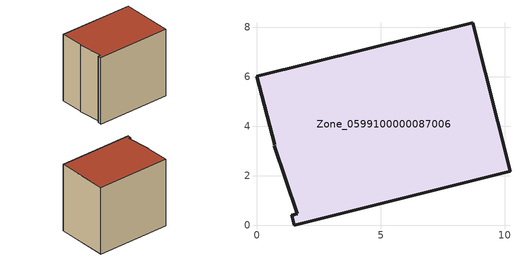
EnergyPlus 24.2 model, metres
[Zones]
Zone_0599100000087006
 floor ground (C_G): 1.64,0.46 0.7,3.21 0.72,3.26 0,6.02 8.72,8.19 10.22,2.18 1.5,0 1.4,0.41 z0
 wall outside (C_F): 1.5,0 10.22,2.18 8.72,8.19 0,6.02 0.72,3.26 0.7,3.21 1.64,0.46 1.4,0.41 1.5,0 z0:8.24
 roof outside (C_R): 0.7,3.21 1.64,0.46 1.4,0.41 1.5,0 10.22,2.18 8.72,8.19 0,6.02 0.72,3.26 z8.24
[BUILDING]
Pand.0599100000087006: North Axis=0; Terrain=City; Loads Convergence Tolerance Value=0.04; Temperature Convergence Tolerance Value=0.4; Solar Distribution=FullExterior; Maximum Number of Warmup Days=25; Minimum Number of Warmup Days=1
[Site:Location]
Rotterdam.The.Hague.AP_ZH_NLD Design_Conditions: Latitude=51.96; Longitude=4.45; Time Zone=1; Elevation=-4.5
[SITE:GROUNDTEMPERATURE:BUILDINGSURFACE]
18, 18, 18, 18, 18, 18, 18, 18, 18, 18, 18, 18
[MATERIAL] Thermal Absorptance=0.9; Solar Absorptance=0.7; Visible Absorptance=0.7
Name | Roughness | Thickness | Conductivity | Density | Specific Heat
G.TI.1965-1974 | MediumSmooth | 0.15 | 0.882353 | 540 | 1210
F.TI.1965-1974 | Rough | 0.3 | 0.697674 | 1920 | 840
R.TI.1965-1974 | MediumRough | 0.2 | 0.232558 | 1500 | 1000
[CONSTRUCTION]
C_G: G.TI.1965-1974
C_F: F.TI.1965-1974
C_R: R.TI.1965-1974
[ZONE]
Zone_0599100000087006: Type=1; Multiplier=1; Ceiling Height=Autocalculate; Volume=Autocalculate; Floor Area=autocalculate; Part of Total Floor Area=Yes
[ZONEINFILTRATION:DESIGNFLOWRATE]
Infil_Zone_0599100000087006: Zone or ZoneList or Space or SpaceList=Zone_0599100000087006; Schedule=AlwaysOn; Design Flow Rate Calculation Method=Flow/Area; Flow Rate per Floor Area=0.003; Constant Term Coefficient=1; Temperature Term Coefficient=0; Velocity Term Coefficient=0; Velocity Squared Term Coefficient=0
[HVACTEMPLATE:ZONE:IDEALLOADSAIRSYSTEM]
Zone_0599100000087006: Maximum Heating Supply Air Temperature=50; Minimum Cooling Supply Air Temperature=13; Maximum Heating Supply Air Humidity Ratio=0.0156; Minimum Cooling Supply Air Humidity Ratio=0.0077; Heating Limit=NoLimit; Cooling Limit=NoLimit; Dehumidification Control Type=ConstantSensibleHeatRatio; Cooling Sensible Heat Ratio=0.7; Dehumidification Setpoint=60; Humidification Control Type=None; Humidification Setpoint=30; Outdoor Air Method=None; Outdoor Air Flow Rate per Person=0.00944; Outdoor Air Flow Rate per Zone Floor Area=0; Outdoor Air Flow Rate per Zone=0; Demand Controlled Ventilation Type=None; Outdoor Air Economizer Type=NoEconomizer; Heat Recovery Type=None; Sensible Heat Recovery Effectiveness=0.7; Latent Heat Recovery Effectiveness=0.65
[ZONECONTROL:THERMOSTAT]
ThermostatControl_Zone_0599100000087006: Zone or ZoneList=Zone_0599100000087006; Control Type Schedule=DualSetpointControlType; Control 1=Thermostat_Zone_0599100000087006; Temperature Difference Between Cutout And Setpoint=0
[THERMOSTATSETPOINT:DUALSETPOINT]
Thermostat_Zone_0599100000087006: Heating Setpoint Temperature Schedule=HeatingSetpoint_Zone_0599100000087006; Cooling Setpoint Temperature Schedule=CoolingSetpoint_Zone_0599100000087006
[SCHEDULE:COMPACT]
HeatingSetpoint_Zone_0599100000087006: Through: 12/31, For: AllDays, Until: 24:00, 21
CoolingSetpoint_Zone_0599100000087006: Through: 12/31, For: AllDays, Until: 24:00, 24
DualSetpointControlType: Through: 12/31, For: AllDays, Until: 24:00, 4
AlwaysOn: Through: 12/31, For: AllDays, Until: 24:00, 1
